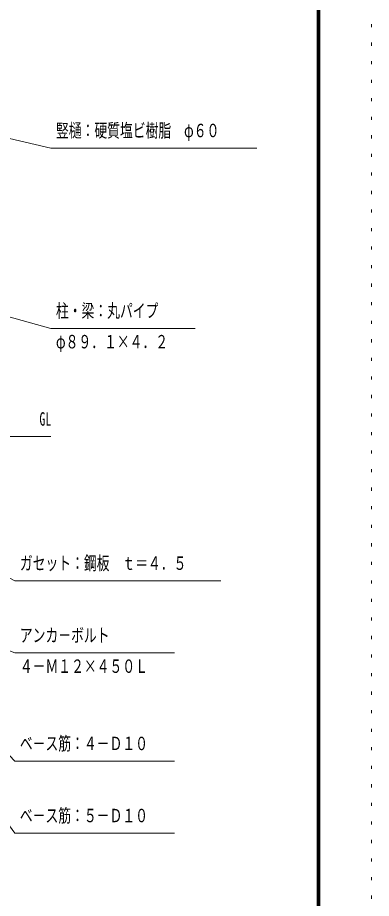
# Model space of a CAD drawing. Units: millimetres, scale not verified. Extents: x -25415 to 25419, y -10500 to 10500.
# Drawn here: x 21986 to 25419, y -3387 to 5162 of the extents above; entities that cross this region are included whole.
import ezdxf
from ezdxf.enums import TextEntityAlignment as Align

# ---------------------------------------------------------------- set-up
doc = ezdxf.new("R2010")
doc.units = ezdxf.units.MM
doc.header["$LTSCALE"] = 60
doc.linetypes.add('USER4', pattern=[3, 0.5, -2.5])
for name, color, linetype, lineweight in [('0-A_2-52DIM', 3, 'Continuous', 18), ('0-C_F-F1PAPER', 5, 'Continuous', 18), ('0-D_F-E_J_ADD', 5, 'USER4', 18)]:
    doc.layers.add(name, color=color, linetype=linetype, lineweight=lineweight)
doc.styles.add('ＭＳ ゴシック', font='')
doc.styles.get('ＭＳ ゴシック').set_extended_font_data('MS Gothic')

msp = doc.modelspace()

# ---------------------------------------------------------------- linework, layer by layer
at = {"layer": '0-A_2-52DIM'}
msp.add_line((21257.55, 1094.93), (22307.55, 1094.93), dxfattribs=at)
for points in [[(24307.55, 3894.93), (22307.55, 3894.93), (20535.15, 4310.98)], [(20207.55, 2729.28), (22307.55, 2144.93), (23707.55, 2144.93)], [(20595.59, 428.62), (21957.55, -305.07), (23957.55, -305.07)], [(23507.55, -1005.07), (21957.55, -1005.07), (20540.24, -451.73)], [(20508.68, -761.97), (21957.55, -2755.07), (23507.55, -2755.07)], [(23507.55, -2055.07), (21957.55, -2055.07), (20764.82, -786.39)]]:
    msp.add_lwpolyline(points, dxfattribs=at)
at = {"layer": '0-C_F-F1PAPER'}
for points in [[(24918.96, -10000), (24918.96, 10100), (-3781.04, 10100), (-3781.04, -10000)], [(24916.46, -9997.5), (24916.46, 10097.5), (-3778.54, 10097.5), (-3778.54, -9997.5)], [(24913.96, -9995), (-3776.04, -9995), (-3776.04, 10095), (24913.96, 10095)], [(24911.46, -9992.5), (24911.46, 10092.5), (-3773.54, 10092.5), (-3773.54, -9992.5)], [(24908.96, -9990), (-3771.04, -9990), (-3771.04, 10090), (24908.96, 10090)], [(24906.46, -9987.5), (24906.46, 10087.5), (-3768.54, 10087.5), (-3768.54, -9987.5)], [(24903.96, -9985), (-3766.04, -9985), (-3766.04, 10085), (24903.96, 10085)], [(24901.46, -9982.5), (24901.46, 10082.5), (-3763.54, 10082.5), (-3763.54, -9982.5)], [(24898.96, -9980), (24898.96, 10080), (-3761.04, 10080), (-3761.04, -9980)], [(24896.46, -9977.5), (24896.46, 10077.5), (-3758.54, 10077.5), (-3758.54, -9977.5)], [(24893.96, -9975), (-3756.04, -9975), (-3756.04, 10075), (24893.96, 10075)]]:
    msp.add_lwpolyline(points, close=True, dxfattribs=at)
at = {"layer": '0-D_F-E_J_ADD'}
msp.add_lwpolyline([(25418.96, -10500), (-4281.04, -10500), (-4281.04, 10500), (25418.96, 10500)], close=True, dxfattribs=at)

# ---------------------------------------------------------------- texts
at = {"layer": '0-A_2-52DIM', "color": 7, "style": 'ＭＳ ゴシック'}
for s, width, p in [('竪樋：硬質塩ビ樹脂\u3000φ６０', 0.7, (22357.55, 3962.69)), ('柱・梁：丸パイプ', 0.7, (22357.55, 2212.7)), ('φ８９．１×４．２', 0.7, (22357.54, 1912.7)), ('GL', 0.65, (22197.54, 1162.7)), ('ガセット：鋼板\u3000ｔ＝４．５', 0.7, (22007.55, -237.3)), ('アンカ－ボルト', 0.7, (22007.55, -937.3)), ('４－Ｍ１２×４５０Ｌ', 0.7, (22007.55, -1237.31)), ('ベ－ス筋：４－Ｄ１０', 0.7, (22007.55, -1987.3)), ('ベ－ス筋：５－Ｄ１０', 0.7, (22007.55, -2687.3))]:
    msp.add_text(s, height=130.2, dxfattribs=dict(at, width=width)).set_placement(p, align=Align.BOTTOM_LEFT)

doc.saveas('drawing.dxf')
